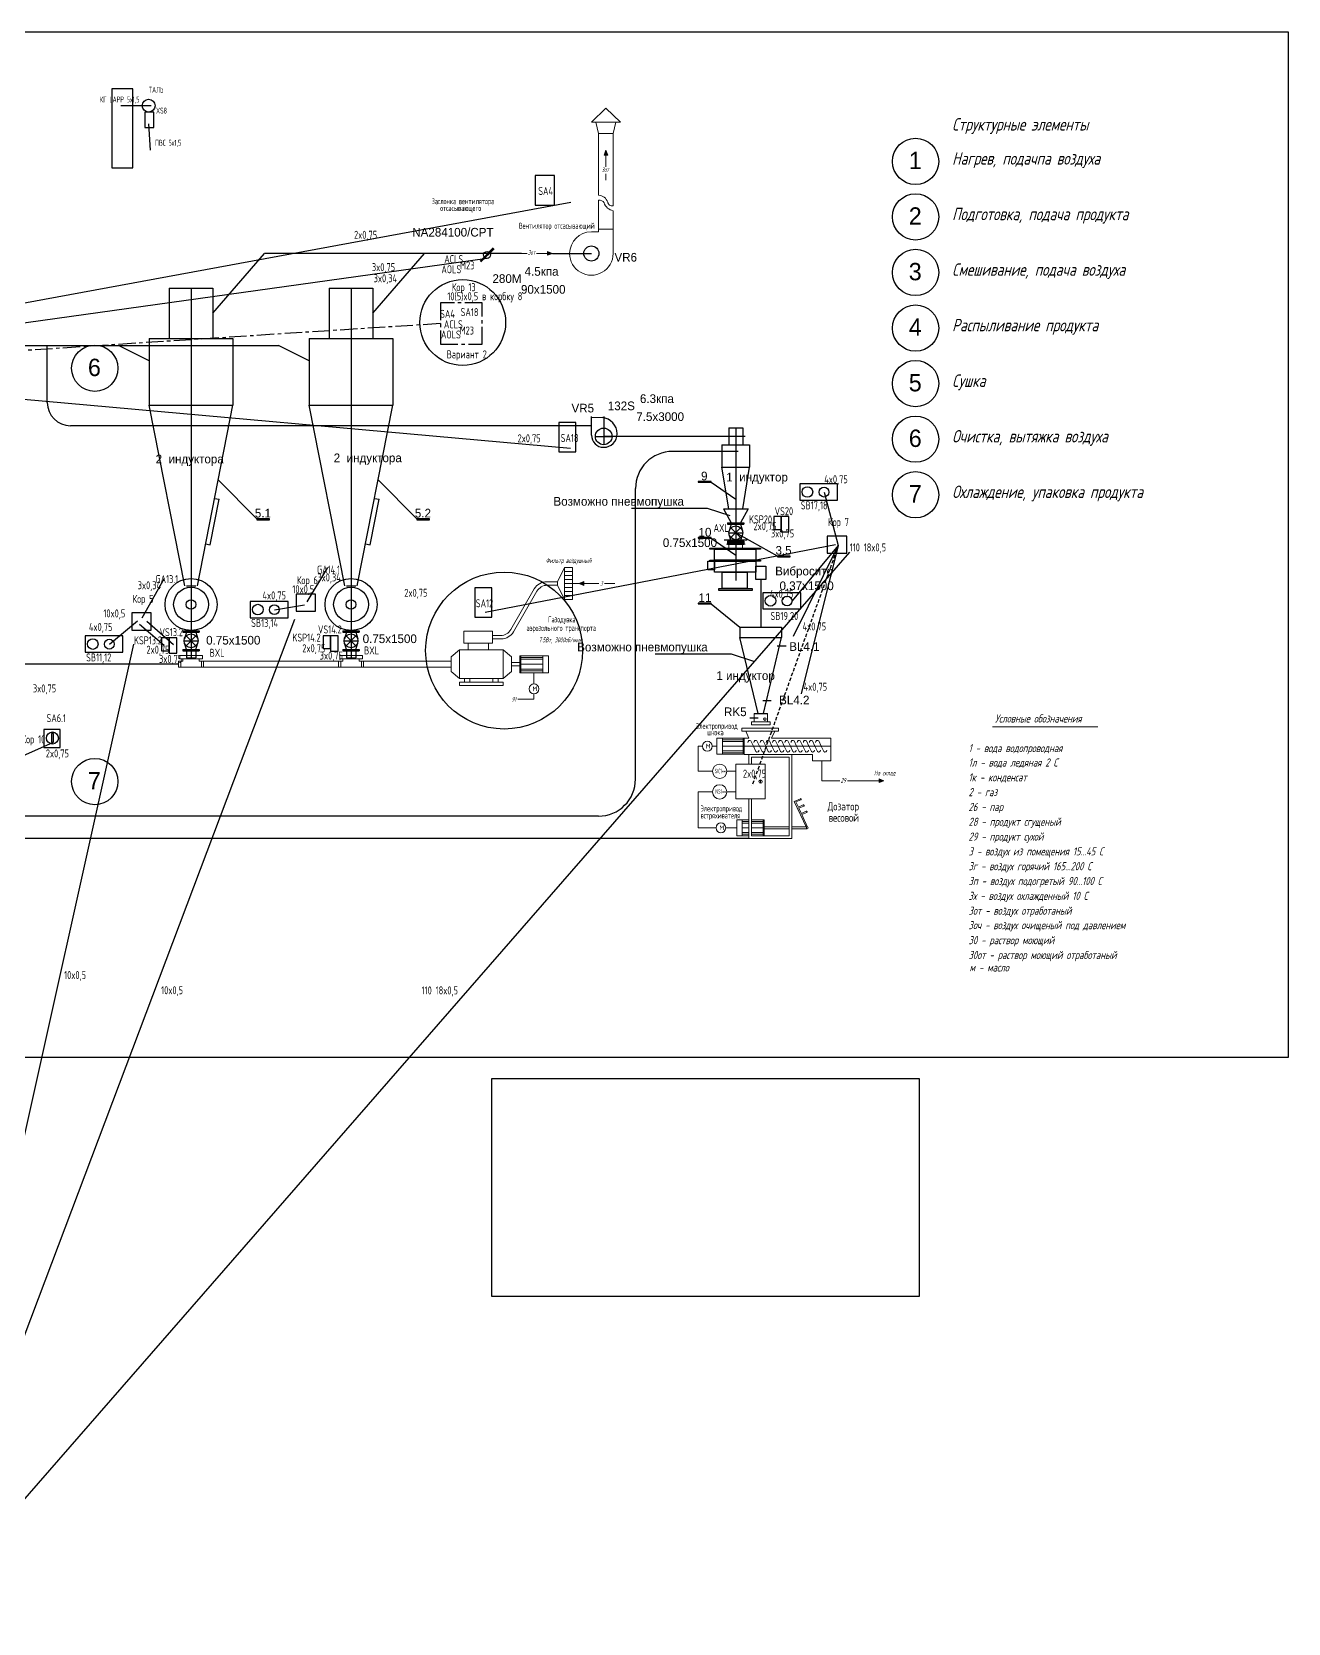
# Model space of a CAD drawing. Header units: millimetres. Extents: x 294 to 6216, y -3442 to 2720.
# Drawn here: x 3502 to 6216, y -3442 to -5 of the extents above; entities that cross this region are included whole.
import ezdxf

# ---------------------------------------------------------------- set-up
doc = ezdxf.new("R2010")
doc.units = ezdxf.units.MM
doc.header["$LTSCALE"] = 15
doc.linetypes.add('CENTERX2', pattern=[4, 2.5, -0.5, 0.5, -0.5])
doc.linetypes.add('HIDDENX2', pattern=[0.75, 0.5, -0.25])
doc.layers.add('ОСЕВАЯ Х2', color=7, linetype='CENTERX2')
doc.layers.add('ШТРИХОВАЯ Х2', color=7, linetype='HIDDENX2')
doc.styles.add('0', font='gost.shx', dxfattribs={"width": 0.75, "oblique": 15})
doc.styles.add('34', font='gost.shx', dxfattribs={"width": 0.75, "oblique": 15, "height": 3.5})

msp = doc.modelspace()

# ---------------------------------------------------------------- hatches: boundary and pattern name
at = {"lineweight": 13}
for points in [[(4746.519, -271.064), (4738.497, -271.064), (4742.509, -260.373)], [(4616.55, -479.622), (4616.55, -487.644), (4627.24, -483.632)], [(4694.563, -1192.456), (4694.563, -1200.478), (4683.873, -1196.467)], [(5332.551, -1618.489), (5332.551, -1626.511), (5343.241, -1622.5)]]:
    msp.add_hatch(color=256, dxfattribs=at).paths.add_polyline_path(points)

# ---------------------------------------------------------------- linework, layer by layer
at = {"color": 1}
for p, q in [((3760.047, -165.072), (3695.103, -165.072)), ((5213.714, -999.043), (5244.531, -1114.43)), ((5269.03, -1128.656), (3251.961, -3441.927)), ((4481.84, -1258.499), (5238.573, -1112.53)), ((5244.531, -1114.43), (5144.569, -1234.131)), ((5244.531, -1114.43), (5147.327, -1310.836)), ((5244.531, -1114.43), (5164.325, -1434.658)), ((4141.143, -1162.18), (4096.341, -1235.904)), ((5112.208, -1330.928), (5132.047, -1330.928)), ((5081.541, -1448.918), (5099.814, -1448.918)), ((5053.358, -1486.427), (5071.631, -1486.427))]:
    msp.add_line(p, q, dxfattribs=at)
at = {"lineweight": 13}
for p, q in [((4742.51, -170.087), (4711.193, -200.297)), ((4773.827, -200.297), (4742.51, -170.087)), ((4711.193, -200.297), (4720.743, -200.297)), ((4764.277, -200.297), (4773.827, -200.297)), ((4726.851, -224.27), (4726.851, -357.743)), ((4758.168, -224.27), (4758.168, -380.68)), ((4742.509, -260.373), (4738.497, -271.064)), ((4738.497, -271.064), (4742.507, -260.376)), ((4738.497, -271.064), (4746.519, -271.064)), ((4742.508, -271.064), (4742.509, -296.312)), ((4746.519, -271.064), (4742.509, -260.373)), ((4746.519, -271.064), (4742.51, -260.376)), ((4742.509, -311.361), (4742.509, -325.398)), ((4726.851, -431.302), (4726.851, -368.268)), ((4758.168, -431.302), (4758.168, -391.196)), ((4726.851, -436.659), (4726.851, -431.302)), ((4726.851, -431.302), (4758.168, -431.302)), ((4758.168, -437.821), (4758.168, -431.302)), ((4616.55, -479.622), (4627.238, -483.631)), ((4616.55, -479.622), (4627.24, -483.632)), ((4616.55, -487.644), (4616.55, -479.622)), ((4548.539, -483.632), (4572.358, -483.633)), ((4592.731, -483.632), (4616.55, -483.633)), ((4627.24, -483.632), (4616.55, -487.644)), ((4616.55, -487.644), (4627.238, -483.634)), ((5023.046, -1111.298), (5002.772, -1111.298)), ((5008.38, -1111.298), (5008.38, -1120.207)), ((5023.046, -1111.298), (5043.319, -1111.298)), ((5037.713, -1111.298), (5037.713, -1120.207)), ((4653.333, -1161.96), (4637.942, -1192.741)), ((4670.587, -1161.96), (4653.333, -1161.96)), ((4653.333, -1230.978), (4653.333, -1161.96)), ((4670.587, -1161.96), (4670.587, -1230.978)), ((4637.942, -1192.741), (4614.39, -1192.741)), ((4637.942, -1200.196), (4615.749, -1200.196)), ((4637.942, -1192.741), (4637.942, -1200.196)), ((4637.942, -1200.196), (4653.333, -1230.978)), ((4653.333, -1170.587), (4670.587, -1170.587)), ((4653.333, -1179.214), (4670.587, -1179.214)), ((4653.333, -1187.841), (4670.587, -1187.841)), ((4653.333, -1196.469), (4670.587, -1196.469)), ((4670.587, -1196.469), (4726.933, -1196.469)), ((4694.563, -1192.456), (4683.873, -1196.467)), ((4683.873, -1196.467), (4694.563, -1200.478)), ((4694.563, -1192.456), (4683.875, -1196.466)), ((4694.563, -1200.478), (4683.875, -1196.469)), ((4694.563, -1200.478), (4694.563, -1192.456)), ((4739.588, -1196.469), (4761.862, -1196.469)), ((4537.181, -1295.87), (4587.889, -1208.041)), ((4542.958, -1300.775), (4593.665, -1212.946)), ((4653.333, -1205.096), (4670.587, -1205.096)), ((4653.333, -1213.723), (4670.587, -1213.723)), ((4653.333, -1222.35), (4670.587, -1222.35)), ((4670.587, -1230.978), (4653.333, -1230.978)), ((4426.334, -1339.579), (4408.37, -1354.652)), ((4444.94, -1325.343), (4444.94, -1339.579)), ((4488.672, -1325.343), (4488.672, -1339.579)), ((4515.098, -1308.62), (4497.85, -1308.62)), ((4516.457, -1316.075), (4497.85, -1316.075)), ((4520.676, -1339.579), (4538.64, -1354.652)), ((3828.724, -1363.994), (3819.293, -1363.994)), ((3819.293, -1363.994), (3819.293, -1377.463)), ((3846.47, -1351.609), (3821.939, -1351.609)), ((3821.939, -1351.609), (3821.939, -1359.005)), ((3821.939, -1359.005), (3871.001, -1359.005)), ((3824.068, -1363.994), (3824.068, -1377.463)), ((3828.724, -1359.005), (3828.724, -1363.994)), ((3846.47, -1351.609), (3871.001, -1351.609)), ((3864.215, -1359.005), (3864.215, -1363.994)), ((3864.215, -1363.994), (3873.647, -1363.994)), ((3868.872, -1363.994), (3868.872, -1377.463)), ((3871.001, -1359.005), (3871.001, -1351.609)), ((3873.647, -1363.994), (3873.647, -1377.463)), ((4164.883, -1363.994), (3873.647, -1363.994)), ((4174.314, -1363.994), (4164.883, -1363.994)), ((4164.883, -1363.994), (4164.883, -1377.463)), ((4192.06, -1351.609), (4167.529, -1351.609)), ((4167.529, -1351.609), (4167.529, -1359.005)), ((4167.529, -1359.005), (4216.59, -1359.005)), ((4169.658, -1363.994), (4169.658, -1377.463)), ((4174.314, -1359.005), (4174.314, -1363.994)), ((4192.06, -1351.609), (4216.59, -1351.609)), ((4209.805, -1359.005), (4209.805, -1363.994)), ((4209.805, -1363.994), (4219.237, -1363.994)), ((4214.461, -1363.994), (4214.461, -1377.463)), ((4216.59, -1359.005), (4216.59, -1351.609)), ((4219.237, -1363.994), (4219.237, -1377.463)), ((4308.332, -1363.994), (4219.237, -1363.994)), ((4408.37, -1363.994), (4308.332, -1363.994)), ((4408.37, -1354.652), (4408.37, -1386.805)), ((4538.64, -1354.652), (4538.64, -1386.805)), ((4556.636, -1367.001), (4538.64, -1367.001)), ((4556.636, -1374.456), (4538.64, -1374.456)), ((4617.628, -1352.369), (4556.636, -1352.369)), ((4556.636, -1352.369), (4556.636, -1389.089)), ((4559.084, -1352.369), (4559.084, -1389.089)), ((4559.084, -1356.041), (4606.412, -1356.041)), ((4559.084, -1360.121), (4606.412, -1360.121)), ((4606.412, -1370.729), (4559.084, -1370.729)), ((4606.412, -1352.369), (4606.412, -1389.089)), ((4618.652, -1353.392), (4618.652, -1388.065)), ((3819.293, -1377.463), (3846.47, -1377.463)), ((3873.647, -1377.463), (3846.47, -1377.463)), ((3873.647, -1377.463), (4164.883, -1377.463)), ((4164.883, -1377.463), (4192.06, -1377.463)), ((4219.237, -1377.463), (4192.06, -1377.463)), ((4219.237, -1377.463), (4306.978, -1377.463)), ((4306.978, -1377.463), (4408.37, -1377.463)), ((4426.334, -1401.878), (4408.37, -1386.805)), ((4436.958, -1401.878), (4436.958, -1409.533)), ((4448.676, -1409.533), (4448.676, -1401.878)), ((4498.334, -1409.533), (4498.334, -1401.878)), ((4510.051, -1401.878), (4510.051, -1409.533)), ((4520.676, -1401.878), (4538.64, -1386.805)), ((4617.628, -1389.089), (4556.636, -1389.089)), ((4559.084, -1381.337), (4606.412, -1381.337)), ((4559.084, -1385.417), (4606.412, -1385.417)), ((4587.132, -1389.089), (4587.132, -1413.277)), ((4426.334, -1409.533), (4520.676, -1409.533)), ((4426.334, -1416.496), (4426.334, -1409.533)), ((4520.676, -1416.496), (4426.334, -1416.496)), ((4520.676, -1416.496), (4520.676, -1409.533)), ((4587.132, -1434.845), (4587.132, -1446.226)), ((4587.132, -1446.226), (4552.075, -1446.226)), ((5062.494, -1495.496), (5062.494, -1477.357)), ((5091.827, -1495.496), (5091.827, -1477.357)), ((5036.414, -1509.035), (5115.459, -1509.035)), ((5036.414, -1509.035), (5036.414, -1515.092)), ((5077.16, -1495.496), (5056.887, -1495.496)), ((5056.887, -1495.496), (5056.887, -1501.609)), ((5056.887, -1501.609), (5097.433, -1501.609)), ((5077.16, -1495.496), (5097.433, -1495.496)), ((5097.433, -1501.609), (5097.433, -1495.496)), ((5115.459, -1515.092), (5115.459, -1509.035)), ((5577.592, -1505.835), (5804.918, -1505.835)), ((4982.538, -1564.374), (4982.538, -1531.493)), ((4983.509, -1530.522), (5041.351, -1530.522)), ((4994.146, -1565.345), (4994.146, -1530.522)), ((5039.029, -1534.004), (4994.146, -1534.004)), ((5039.029, -1537.873), (4994.146, -1537.873)), ((5036.414, -1515.092), (5115.459, -1515.092)), ((5039.029, -1565.345), (5039.029, -1530.522)), ((5041.305, -1530.397), (5051.622, -1530.397)), ((5041.305, -1565.47), (5041.305, -1530.397)), ((5044.485, -1515.092), (5051.622, -1530.397)), ((5055.792, -1536.226), (5061.251, -1547.933)), ((5068.927, -1536.226), (5074.386, -1547.933)), ((5082.457, -1536.226), (5087.916, -1547.933)), ((5095.592, -1536.226), (5101.051, -1547.933)), ((5107.388, -1515.092), (5100.251, -1530.397)), ((5100.251, -1530.397), (5228.63, -1530.397)), ((5109.122, -1536.226), (5114.581, -1547.933)), ((5122.257, -1536.226), (5127.716, -1547.933)), ((5135.787, -1536.226), (5141.246, -1547.933)), ((5148.922, -1536.226), (5154.381, -1547.933)), ((5162.451, -1536.226), (5167.91, -1547.933)), ((5175.586, -1536.226), (5181.045, -1547.933)), ((5188.644, -1536.226), (5194.103, -1547.933)), ((5202.174, -1536.226), (5207.633, -1547.933)), ((5228.63, -1530.397), (5228.63, -1579.387)), ((4941.644, -1547.933), (4941.644, -1602.078)), ((4982.538, -1547.933), (4971.951, -1547.933)), ((4983.509, -1565.345), (5041.351, -1565.345)), ((4994.146, -1547.933), (5039.029, -1547.933)), ((5039.029, -1557.993), (4994.146, -1557.993)), ((5039.029, -1561.863), (4994.146, -1561.863)), ((5041.305, -1547.933), (5228.63, -1547.933)), ((5188.804, -1565.47), (5041.305, -1565.47)), ((5051.622, -1565.47), (5144.253, -1565.47)), ((5051.622, -1586.666), (5051.622, -1565.47)), ((5057.374, -1571.221), (5138.502, -1571.221)), ((5057.374, -1571.221), (5057.374, -1586.666)), ((5066.71, -1559.64), (5061.251, -1547.933)), ((5079.845, -1559.64), (5074.386, -1547.933)), ((5093.375, -1559.64), (5087.916, -1547.933)), ((5106.51, -1559.64), (5101.051, -1547.933)), ((5120.04, -1559.64), (5114.581, -1547.933)), ((5133.175, -1559.64), (5127.716, -1547.933)), ((5138.502, -1571.221), (5138.502, -1690.221)), ((5146.705, -1559.64), (5141.246, -1547.933)), ((5144.253, -1565.47), (5144.253, -1690.221)), ((5159.84, -1559.64), (5154.381, -1547.933)), ((5173.369, -1559.64), (5167.91, -1547.933)), ((5186.504, -1559.64), (5181.045, -1547.933)), ((5188.804, -1565.47), (5188.804, -1579.387)), ((5228.63, -1579.387), (5188.804, -1579.387)), ((5199.562, -1559.64), (5194.103, -1547.933)), ((5213.092, -1559.64), (5207.633, -1547.933)), ((5208.717, -1579.387), (5208.717, -1622.5)), ((5228.63, -1565.47), (5228.63, -1579.387)), ((4972.78, -1602.078), (4941.644, -1602.078)), ((5023.454, -1602.078), (5003.838, -1602.078)), ((4972.78, -1646.504), (4941.644, -1646.504)), ((4941.644, -1646.504), (4941.644, -1724.19)), ((5023.454, -1646.504), (5003.838, -1646.504)), ((5076.561, -1620.599), (5076.561, -1627.653)), ((5208.717, -1622.5), (5247.905, -1622.5)), ((5264.131, -1622.5), (5339.8, -1622.5)), ((5332.551, -1618.489), (5343.239, -1622.499)), ((5332.551, -1618.489), (5343.241, -1622.5)), ((5332.551, -1626.511), (5332.551, -1618.489)), ((5343.241, -1622.5), (5332.551, -1626.511)), ((5332.551, -1626.511), (5343.239, -1622.501)), ((5051.622, -1690.221), (5051.622, -1661.586)), ((5057.374, -1661.586), (5057.374, -1690.221)), ((5162.568, -1661.194), (5149.389, -1667.164)), ((5149.389, -1667.164), (5175.704, -1723.597)), ((5163.667, -1663.646), (5153.122, -1668.32)), ((5153.122, -1668.32), (5158.432, -1679.718)), ((5168.917, -1674.828), (5158.43, -1679.719)), ((5170.024, -1677.261), (5159.465, -1681.94)), ((5159.467, -1681.939), (5161.76, -1686.862)), ((5025.457, -1740.63), (5025.457, -1707.749)), ((5026.428, -1706.778), (5051.622, -1706.778)), ((5037.065, -1741.601), (5037.065, -1706.778)), ((5051.622, -1710.26), (5037.065, -1710.26)), ((5051.622, -1714.13), (5037.065, -1714.13)), ((5051.622, -1747.353), (5051.622, -1690.221)), ((5057.374, -1690.221), (5057.374, -1741.601)), ((5057.374, -1706.778), (5084.225, -1706.778)), ((5081.948, -1710.26), (5057.374, -1710.26)), ((5081.948, -1714.13), (5057.374, -1714.13)), ((5081.948, -1741.601), (5081.948, -1706.778)), ((5084.225, -1741.601), (5084.225, -1706.778)), ((5138.502, -1690.221), (5138.502, -1741.601)), ((5144.253, -1690.221), (5144.253, -1747.353)), ((5161.76, -1686.862), (5164.777, -1693.338)), ((5175.263, -1688.448), (5164.775, -1693.339)), ((5176.369, -1690.881), (5165.81, -1695.56)), ((5165.812, -1695.559), (5178.31, -1722.384)), ((4941.644, -1724.19), (4953.025, -1724.19)), ((5025.457, -1724.19), (5001.337, -1724.19)), ((5026.428, -1741.601), (5051.622, -1741.601)), ((5037.065, -1724.19), (5051.622, -1724.19)), ((5051.622, -1734.25), (5037.065, -1734.25)), ((5051.622, -1738.119), (5037.065, -1738.119)), ((5144.253, -1747.353), (5051.622, -1747.353)), ((5057.374, -1724.19), (5081.948, -1724.19)), ((5081.948, -1734.25), (5057.374, -1734.25)), ((5081.948, -1738.119), (5057.374, -1738.119)), ((5057.374, -1741.601), (5138.502, -1741.601)), ((5057.374, -1741.601), (5084.225, -1741.601)), ((5084.225, -1722.236), (5138.502, -1722.236)), ((5084.225, -1723.084), (5084.225, -1725.296)), ((5084.225, -1726.143), (5138.502, -1726.143)), ((5144.253, -1722.236), (5175.092, -1722.283)), ((5144.253, -1726.143), (5177.565, -1726.143))]:
    msp.add_line(p, q, dxfattribs=at)
for p, q in [((3754.35, -203.792), (3758.338, -260.732)), ((4499.146, -471.727), (4470.861, -500.011)), ((4500.029, -472.611), (4471.745, -500.895)), ((4500.913, -473.495), (4472.629, -501.779)), ((3799.469, -558.55), (3799.469, -667.014)), ((3799.469, -558.55), (3893.472, -558.55)), ((3846.471, -558.55), (3846.471, -1356.792)), ((3893.472, -558.55), (3893.472, -667.014)), ((4145.059, -558.55), (4145.059, -667.014)), ((4145.059, -558.55), (4239.062, -558.55)), ((4192.06, -558.55), (4192.06, -1356.792)), ((4239.062, -558.55), (4239.062, -667.014)), ((3756.084, -715.414), (3689.542, -682.682)), ((3756.084, -667.014), (3756.084, -811.633)), ((3756.084, -667.014), (3936.858, -667.014)), ((3936.858, -667.014), (3936.858, -811.633)), ((4101.673, -715.414), (4035.132, -682.682)), ((4101.673, -667.014), (4101.673, -811.633)), ((4101.673, -667.014), (4282.447, -667.014)), ((4282.447, -667.014), (4282.447, -811.633)), ((3832.913, -1201.292), (3756.084, -811.633)), ((3756.084, -811.633), (3936.858, -811.633)), ((3860.029, -1201.292), (3936.858, -811.633)), ((4178.502, -1201.292), (4101.673, -811.633)), ((4101.673, -811.633), (4282.447, -811.633)), ((4205.618, -1201.292), (4282.447, -811.633)), ((4711.297, -875.886), (4711.297, -835.442)), ((4711.297, -836.848), (4734.257, -838.264)), ((4737.735, -836.073), (4737.735, -873.073)), ((4721.654, -878.698), (4753.815, -878.698)), ((4737.735, -862.618), (4737.735, -894.778)), ((5043.079, -878.698), (4737.735, -878.698)), ((5008.046, -860.198), (5038.046, -860.198)), ((5008.046, -860.198), (5008.046, -897.198)), ((5023.046, -860.198), (5023.046, -1190.298)), ((5038.046, -860.198), (5038.046, -897.198)), ((5028.079, -911.198), (4886.493, -911.198)), ((4993.046, -897.198), (4993.046, -945.198)), ((4993.046, -897.198), (5053.046, -897.198)), ((5053.046, -897.198), (5053.046, -945.198)), ((4993.046, -945.198), (5053.046, -945.198)), ((5007.832, -1035.058), (4993.046, -945.198)), ((5038.259, -1035.058), (5053.046, -945.198)), ((4806.493, -1618.985), (4806.493, -991.198)), ((3887.679, -1112.973), (3907.107, -1014.44)), ((3897.253, -1012.498), (3907.107, -1014.44)), ((4233.268, -1112.973), (4252.696, -1014.44)), ((4242.843, -1012.498), (4252.696, -1014.44)), ((5005.546, -1065.298), (5040.546, -1065.298)), ((5005.546, -1065.298), (5040.546, -1065.298)), ((5005.546, -1065.298), (5005.546, -1068.298)), ((5040.546, -1065.298), (5040.546, -1068.298)), ((5005.546, -1066.798), (5040.546, -1066.798)), ((5005.546, -1068.298), (5040.546, -1068.298)), ((5008.046, -1086.798), (5038.046, -1086.798)), ((5013.046, -1068.298), (5008.71, -1082.385)), ((5013.046, -1105.298), (5008.71, -1091.211)), ((5012.439, -1097.405), (5033.652, -1076.192)), ((5033.652, -1097.405), (5012.439, -1076.192)), ((5016.346, -1086.798), (5029.746, -1086.798)), ((5033.046, -1068.298), (5037.382, -1082.385)), ((5033.046, -1105.298), (5037.382, -1091.211)), ((3877.825, -1111.031), (3887.679, -1112.973)), ((4223.415, -1111.031), (4233.268, -1112.973)), ((4998.046, -1101.798), (5048.046, -1101.798)), ((5005.546, -1105.298), (5040.546, -1105.298)), ((5005.546, -1105.298), (5005.546, -1108.298)), ((5005.546, -1106.798), (5040.546, -1106.798)), ((5005.546, -1108.298), (5040.546, -1108.298)), ((5005.546, -1108.298), (5040.546, -1108.298)), ((5005.546, -1108.298), (5005.546, -1111.298)), ((5005.546, -1109.798), (5040.546, -1109.798)), ((5005.546, -1111.298), (5040.546, -1111.298)), ((5040.546, -1105.298), (5040.546, -1108.298)), ((5040.546, -1108.298), (5040.546, -1111.298)), ((3836.421, -1201.292), (3856.521, -1201.292)), ((4182.01, -1201.292), (4202.11, -1201.292)), ((3828.971, -1298.792), (3863.971, -1298.792)), ((3828.971, -1298.792), (3828.971, -1301.792)), ((3828.971, -1300.292), (3863.971, -1300.292)), ((3828.971, -1301.792), (3863.971, -1301.792)), ((3836.471, -1301.792), (3832.134, -1315.879)), ((3856.471, -1301.792), (3860.807, -1315.879)), ((3863.971, -1298.792), (3863.971, -1301.792)), ((4174.56, -1298.792), (4209.56, -1298.792)), ((4174.56, -1298.792), (4174.56, -1301.792)), ((4174.56, -1300.292), (4209.56, -1300.292)), ((4174.56, -1301.792), (4209.56, -1301.792)), ((4182.06, -1301.792), (4177.724, -1315.879)), ((4202.06, -1301.792), (4206.397, -1315.879)), ((4209.56, -1298.792), (4209.56, -1301.792)), ((5032.161, -1290.622), (5032.161, -1313.122)), ((5122.161, -1290.622), (5122.161, -1313.122)), ((3828.971, -1338.792), (3828.971, -1341.792)), ((3828.971, -1338.792), (3863.971, -1338.792)), ((3828.971, -1340.292), (3863.971, -1340.292)), ((3831.471, -1320.292), (3861.471, -1320.292)), ((3836.471, -1338.792), (3832.134, -1324.705)), ((3857.077, -1330.898), (3835.864, -1309.685)), ((3835.864, -1330.898), (3857.077, -1309.685)), ((3856.471, -1338.792), (3860.807, -1324.705)), ((3863.971, -1338.792), (3863.971, -1341.792)), ((4174.56, -1338.792), (4174.56, -1341.792)), ((4174.56, -1338.792), (4209.56, -1338.792)), ((4174.56, -1340.292), (4209.56, -1340.292)), ((4177.06, -1320.292), (4207.06, -1320.292)), ((4182.06, -1338.792), (4177.724, -1324.705)), ((4202.667, -1330.898), (4181.454, -1309.685)), ((4181.454, -1330.898), (4202.667, -1309.685)), ((4202.06, -1338.792), (4206.397, -1324.705)), ((4209.56, -1338.792), (4209.56, -1341.792)), ((5032.161, -1313.122), (5122.161, -1313.122)), ((5071.264, -1477.357), (5032.161, -1313.122)), ((5083.057, -1477.357), (5122.161, -1313.122)), ((3828.971, -1341.792), (3863.971, -1341.792)), ((3836.471, -1341.792), (3836.471, -1356.792)), ((3836.471, -1341.792), (3836.471, -1356.792)), ((3836.471, -1356.792), (3856.471, -1356.792)), ((3836.471, -1356.792), (3856.471, -1356.792)), ((3836.471, -1356.792), (3856.471, -1356.792)), ((3836.471, -1356.792), (3856.471, -1356.792)), ((3856.471, -1341.792), (3856.471, -1356.792)), ((3856.471, -1341.792), (3856.471, -1356.792)), ((4174.56, -1341.792), (4209.56, -1341.792)), ((4182.06, -1341.792), (4182.06, -1356.792)), ((4182.06, -1341.792), (4182.06, -1356.792)), ((4182.06, -1356.792), (4202.06, -1356.792)), ((4182.06, -1356.792), (4202.06, -1356.792)), ((4202.06, -1341.792), (4202.06, -1356.792)), ((4202.06, -1341.792), (4202.06, -1356.792))]:
    msp.add_line(p, q)
at = {"color": 60}
for p, q in [((4666.496, -373.529), (2763.406, -724.072)), ((4485.887, -494.253), (2763.696, -734.975)), ((4665.977, -904.674), (2763.696, -734.975))]:
    msp.add_line(p, q, dxfattribs=at)
at = {"linetype": 'Continuous'}
for p, q in [((3893.472, -612.782), (4005.4, -483.634)), ((4560.449, -483.632), (4005.4, -483.634)), ((4239.062, -612.782), (4350.99, -483.634)), ((4627.24, -483.632), (4711.193, -483.634)), ((3080.457, -682.682), (4035.132, -682.682)), ((3535.951, -805.664), (3535.951, -682.682)), ((4711.297, -855.664), (3585.951, -855.664)), ((3988.31, -1057.062), (3905.069, -972.857)), ((4333.9, -1057.062), (4250.659, -972.857)), ((4969.734, -977.371), (5023.046, -1014.12)), ((4969.734, -1098.73), (5023.046, -1135.479)), ((5112.913, -1137.398), (5023.046, -1086.798)), ((5077.161, -1187.564), (5077.161, -1290.622)), ((4969.734, -1240.197), (5032.161, -1290.622)), ((5032.161, -1290.622), (5122.161, -1290.622)), ((3819.293, -1370.729), (2986.905, -1370.729)), ((5062.494, -1477.357), (5091.827, -1477.357)), ((4726.493, -1698.985), (2020.102, -1698.985)), ((5051.622, -1747.353), (2327.023, -1747.353))]:
    msp.add_line(p, q, dxfattribs=at)
at = {"color": 3}
for p, q in [((4962.218, -1034.44), (4797.861, -1034.44)), ((5011.027, -1050.366), (4962.218, -1034.44)), ((4996.478, -1035.058), (5050.082, -1035.058)), ((4996.478, -1035.058), (5012.808, -1065.298)), ((5050.082, -1035.058), (5033.284, -1065.298)), ((3251.961, -3441.927), (4070.467, -1273.464)), ((3251.961, -3441.927), (3723.173, -1327.811)), ((5013.507, -1349.13), (4849.151, -1349.13)), ((5062.316, -1365.057), (5013.507, -1349.13))]:
    msp.add_line(p, q, dxfattribs=at)
at = {"color": 131, "true_color": 0x7affff}
for p, q in [((3788.342, -1185.778), (3739.931, -1271.29)), ((3670.039, -1327.508), (3730.978, -1276.981)), ((3788.676, -1330.435), (3734.874, -1285.269)), ((3808.472, -1328.912), (3751.116, -1278.672))]:
    msp.add_line(p, q, dxfattribs=at)
at = {"color": 94}
msp.add_line((4026.521, -1253.108), (4091.638, -1242.266), dxfattribs=at)
at = {"color": 190}
msp.add_line((3483.086, -1568.774), (3549.517, -1538.905), dxfattribs=at)
at = {"linetype": 'Continuous'}
msp.add_lwpolyline([(6216.337, -2220.18), (294.222, -2220.18), (294.222, -4.935), (6216.337, -4.935)], close=True, dxfattribs=at)
for points in [[(3675.274, -298.389), (3720.884, -298.389), (3720.884, -128.171), (3675.274, -128.171)], [(3766.312, -178.204), (3746.925, -178.204), (3746.925, -211.785), (3766.312, -211.785)], [(4496.181, -2265.349), (5419.551, -2265.349), (5419.551, -2736.36), (4496.181, -2736.36)]]:
    msp.add_lwpolyline(points, close=True)
at = {"lineweight": 13}
msp.add_lwpolyline([(4720.743, -200.297), (4726.851, -224.27), (4758.168, -224.27), (4764.277, -200.297), (4720.743, -200.297)], dxfattribs=at)
at = {"color": 60}
for points in [[(4589.521, -379.031), (4631.248, -379.031), (4631.248, -315.353), (4589.521, -315.353)], [(4640.936, -912.389), (4677.657, -912.389), (4677.657, -848.667), (4640.936, -848.667)]]:
    msp.add_lwpolyline(points, close=True, dxfattribs=at)
at = {"linetype": 'Continuous', "lineweight": 30}
for points in [[(4942.189, -977.371), (4969.734, -977.371), (4969.734, -975.841), (4942.189, -975.841)], [(3988.31, -1058.591), (4015.856, -1058.591), (4015.856, -1057.062), (3988.31, -1057.062)], [(4333.9, -1058.591), (4361.446, -1058.591), (4361.446, -1057.062), (4333.9, -1057.062)], [(4942.189, -1098.73), (4969.734, -1098.73), (4969.734, -1097.201), (4942.189, -1097.201)], [(5112.913, -1138.927), (5140.459, -1138.927), (5140.459, -1137.398), (5112.913, -1137.398)], [(4942.189, -1240.197), (4969.734, -1240.197), (4969.734, -1238.668), (4942.189, -1238.668)]]:
    msp.add_lwpolyline(points, close=True, dxfattribs=at)
at = {"color": 1}
for points in [[(5161.395, -1016.247), (5243.096, -1016.247), (5243.096, -981.238), (5161.395, -981.238)], [(5121.259, -1051.62), (5105.03, -1051.62), (5105.03, -1079.474), (5121.259, -1079.474)], [(5121.259, -1084.614), (5138.048, -1084.614), (5138.048, -1051.62), (5121.259, -1051.62)], [(5220.786, -1130.902), (5262.896, -1130.902), (5262.896, -1094.158), (5220.786, -1094.158)], [(4459.131, -1269.358), (4495.852, -1269.358), (4495.852, -1205.636), (4459.131, -1205.636)], [(5081.645, -1251.335), (5163.346, -1251.335), (5163.346, -1216.326), (5081.645, -1216.326)], [(3799.116, -1313.824), (3782.887, -1313.824), (3782.887, -1341.678), (3799.116, -1341.678)], [(3799.116, -1346.819), (3815.905, -1346.819), (3815.905, -1313.824), (3799.116, -1313.824)], [(4147.733, -1309.256), (4131.504, -1309.256), (4131.504, -1337.11), (4147.733, -1337.11)], [(4147.733, -1342.251), (4164.522, -1342.251), (4164.522, -1309.256), (4147.733, -1309.256)]]:
    msp.add_lwpolyline(points, close=True, dxfattribs=at)
at = {"color": 7}
for points in [[(4966.72, -1120.447), (5076.864, -1120.447), (5076.864, -1122.403), (4966.72, -1122.403)], [(4976.913, -1122.388), (5066.508, -1122.388), (5066.508, -1146.136), (4976.913, -1146.136)], [(4962.504, -1148.32), (4977.047, -1148.32), (4977.047, -1166.703), (4962.504, -1166.703)], [(4966.72, -1146.18), (5076.864, -1146.18), (5076.864, -1148.136), (4966.72, -1148.136)], [(4976.913, -1147.873), (5066.508, -1147.873), (5066.508, -1171.621), (4976.913, -1171.621)], [(5066.485, -1159.122), (5087.836, -1159.122), (5087.836, -1187.564), (5066.485, -1187.564)], [(4994.044, -1171.693), (5047.826, -1171.693), (5047.826, -1207.514), (4994.044, -1207.514)], [(4986.757, -1207.305), (5058.558, -1207.305), (5058.558, -1211.525), (4986.757, -1211.525)]]:
    msp.add_lwpolyline(points, close=True, dxfattribs=at)
at = {"color": 94}
for points in [[(3974.202, -1270.312), (4055.903, -1270.312), (4055.903, -1235.303), (3974.202, -1235.303)], [(4073.327, -1256.491), (4115.437, -1256.491), (4115.437, -1219.747), (4073.327, -1219.747)]]:
    msp.add_lwpolyline(points, close=True, dxfattribs=at)
at = {"color": 131, "true_color": 0x7affff}
for points in [[(3718.49, -1296.888), (3760.6, -1296.888), (3760.6, -1260.143), (3718.49, -1260.143)], [(3617.72, -1344.711), (3699.422, -1344.711), (3699.422, -1309.703), (3617.72, -1309.703)]]:
    msp.add_lwpolyline(points, close=True, dxfattribs=at)
at = {"lineweight": 13}
for points in [[(4435.762, -1299.352), (4497.85, -1299.352), (4497.85, -1325.343), (4435.762, -1325.343)], [(4426.334, -1339.579), (4520.676, -1339.579), (4520.676, -1401.878), (4426.334, -1401.878)], [(5023.454, -1586.666), (5086.318, -1586.666), (5086.318, -1661.586), (5023.454, -1661.586)]]:
    msp.add_lwpolyline(points, close=True, dxfattribs=at)
at = {"color": 190}
for points in [[(3528.681, -1550.412), (3563.791, -1550.412), (3563.791, -1511.494), (3528.681, -1511.494)], [(3544.75, -1538.905), (3549.517, -1538.905), (3549.517, -1520.434), (3544.75, -1520.434)]]:
    msp.add_lwpolyline(points, close=True, dxfattribs=at)
for centre, radius in [((3754.876, -164.459), 13.745), ((4485.887, -486.753), 7.5), ((4737.735, -878.698), 18), ((5023.046, -1086.798), 15), ((3846.471, -1320.292), 15), ((4192.06, -1320.292), 15)]:
    msp.add_circle(centre, radius)
at = {"linetype": 'Continuous'}
for centre, radius in [((5411.58, -284.695), 50), ((5411.58, -404.695), 50), ((4711.193, -483.634), 16.294), ((5411.58, -524.695), 50), ((5411.58, -644.695), 50), ((3638.428, -731.622), 50), ((5411.58, -764.695), 50), ((5411.58, -884.695), 50), ((5411.58, -1004.695), 50), ((3638.428, -1624.209), 50)]:
    msp.add_circle(centre, radius, dxfattribs=at)
at = {"color": 1}
for centre, radius in [((4433.22, -632.797), 92.655), ((5177.818, -998.743), 11.421), ((5213.714, -999.043), 10.606), ((3846.471, -1241.77), 56.097), ((4192.06, -1241.77), 56.097), ((4522.696, -1341.275), 169.462), ((3846.471, -1241.77), 37.581), ((3846.471, -1241.77), 10.394), ((4192.06, -1241.77), 37.581), ((4192.06, -1241.77), 10.394), ((5098.067, -1233.83), 11.421), ((5133.963, -1234.131), 10.606)]:
    msp.add_circle(centre, radius, dxfattribs=at)
at = {"color": 94}
for centre, radius in [((3990.625, -1252.808), 11.421), ((4026.521, -1253.108), 10.606)]:
    msp.add_circle(centre, radius, dxfattribs=at)
at = {"color": 131, "true_color": 0x7affff}
for centre, radius in [((3634.143, -1327.207), 11.421), ((3670.039, -1327.508), 10.606)]:
    msp.add_circle(centre, radius, dxfattribs=at)
at = {"lineweight": 13}
for centre, radius in [((5086.052, -1489.274), 2.795), ((4988.309, -1602.078), 15.529), ((4988.309, -1646.504), 15.529), ((5076.561, -1624.126), 3.527), ((5177.565, -1724.19), 1.953)]:
    msp.add_circle(centre, radius, dxfattribs=at)
at = {"color": 190}
msp.add_circle((3546.909, -1530.164), 13.006, dxfattribs=at)
at = {"lineweight": 13}
for centre, radius, start, end in [((4725.164, -380.422), 22.741, 19.897111, 85.745742), ((4727.407, -381.693), 13.436, 33.629721, 92.370427), ((4761.998, -367.008), 24.499, 197.197333, 261.007154), ((4756.225, -371.064), 9.811, 189.494124, 281.424772), ((4711.193, -483.634), 46.975, 89.999912, 179.998696), ((4711.193, -483.634), 46.975, 179.998696, 0.000085), ((4614.39, -1223.341), 30.6, 90, 150), ((4615.749, -1225.696), 25.5, 90, 150), ((4515.098, -1283.12), 25.5, 270, 330), ((4516.457, -1285.475), 30.6, 270, 330), ((4617.628, -1353.392), 1.024, 0, 90), ((4617.628, -1388.065), 1.024, 270, 0), ((4983.509, -1531.493), 0.971, 90, 180), ((5053.277, -1539.363), 4.021, 51.278522, 184.663465), ((5066.412, -1539.363), 4.021, 51.278522, 184.663465), ((5079.942, -1539.363), 4.021, 51.278522, 184.663465), ((5093.077, -1539.363), 4.021, 51.278522, 184.663465), ((5106.607, -1539.363), 4.021, 51.278522, 184.663465), ((5119.742, -1539.363), 4.021, 51.278522, 184.663465), ((5133.272, -1539.363), 4.021, 51.278522, 184.663465), ((5146.407, -1539.363), 4.021, 51.278522, 184.663465), ((5159.936, -1539.363), 4.021, 51.278522, 184.663465), ((5173.071, -1539.363), 4.021, 51.278522, 184.663465), ((5186.129, -1539.363), 4.021, 51.278522, 184.663465), ((5199.658, -1539.363), 4.021, 51.278522, 184.663465), ((4983.509, -1564.374), 0.971, 180, 270), ((5069.225, -1556.504), 4.021, 231.278522, 4.663465), ((5082.36, -1556.504), 4.021, 231.278522, 4.663465), ((5095.89, -1556.504), 4.021, 231.278522, 4.663465), ((5109.025, -1556.504), 4.021, 231.278522, 4.663465), ((5122.555, -1556.504), 4.021, 231.278522, 4.663465), ((5135.69, -1556.504), 4.021, 231.278522, 4.663465), ((5149.22, -1556.504), 4.021, 231.278522, 4.663465), ((5162.355, -1556.504), 4.021, 231.278522, 4.663465), ((5175.885, -1556.504), 4.021, 231.278522, 4.663465), ((5189.019, -1556.504), 4.021, 231.278522, 4.663465), ((5202.077, -1556.504), 4.021, 231.278522, 4.663465), ((5215.607, -1556.504), 4.021, 231.278522, 4.663465), ((5163.122, -1662.418), 1.343, 293.901339, 114.367511), ((5169.482, -1676.039), 1.336, 293.90194, 115), ((5026.428, -1707.749), 0.971, 90, 180), ((5175.827, -1689.659), 1.336, 293.90194, 115), ((5026.428, -1740.63), 0.971, 180, 270)]:
    msp.add_arc(centre, radius, start, end, dxfattribs=at)
at = {"linetype": 'Continuous'}
msp.add_arc((3585.951, -805.664), 50, 180, 270, dxfattribs=at)
for centre, radius, start, end in [((4732.11, -873.073), 34.875, 0, 86.470447), ((4737.735, -875.886), 26.438, 180, 270), ((4737.735, -873.073), 29.25, 270, 0), ((4886.493, -991.198), 80, 90, 180), ((4726.493, -1618.985), 80, 270, 0)]:
    msp.add_arc(centre, radius, start, end)
at = {"lineweight": 13, "extrusion": (0, 0, -1)}
for centre in [(4587.132, -1424.061), (4961.598, -1547.933), (4990.985, -1724.19)]:
    msp.add_ellipse(centre, major_axis=(0, 10.784), ratio=0.96, dxfattribs=at)
at = {"lineweight": 13}
for points in [[(4726.851, -436.659), (4720.774, -436.659), (4715.091, -436.659), (4711.193, -436.659)], [(4758.168, -483.634), (4758.168, -469.707), (4758.168, -437.821), (4758.168, -437.821)], [(4670.587, -1170.587), (4670.587, -1170.587), (4653.333, -1170.587), (4653.333, -1170.587)], [(4670.587, -1179.214), (4670.587, -1179.214), (4653.333, -1179.214), (4653.333, -1179.214)], [(4670.587, -1187.841), (4670.587, -1187.841), (4653.333, -1187.841), (4653.333, -1187.841)], [(4670.587, -1196.469), (4670.587, -1196.469), (4653.333, -1196.469), (4653.333, -1196.469)], [(4670.587, -1205.096), (4670.587, -1205.096), (4653.333, -1205.096), (4653.333, -1205.096)], [(4670.587, -1213.723), (4670.587, -1213.723), (4653.333, -1213.723), (4653.333, -1213.723)], [(4670.587, -1222.35), (4670.587, -1222.35), (4653.333, -1222.35), (4653.333, -1222.35)], [(4941.644, -1547.933), (4941.644, -1547.933), (4948.644, -1547.933), (4951.246, -1547.933)], [(4953.025, -1724.19), (4953.025, -1724.19), (4980.632, -1724.19), (4980.632, -1724.19)]]:
    msp.add_open_spline(points, degree=3, dxfattribs=at)
at = {"layer": 'ОСЕВАЯ Х2'}
msp.add_line((4385.556, -635.032), (2757.372, -740.399), dxfattribs=at)
at = {"layer": 'ОСЕВАЯ Х2', "color": 7}
msp.add_lwpolyline([(4385.556, -679.84), (4475.172, -679.84), (4475.172, -590.224), (4385.556, -590.224)], close=True, dxfattribs=at)
at = {"layer": 'ШТРИХОВАЯ Х2', "color": 1}
msp.add_line((5244.531, -1114.43), (5057.92, -1633.577), dxfattribs=at)

# ---------------------------------------------------------------- texts
at = {"lineweight": 13, "style": '34', "width": 0.7774}
for s, height, p in [('ТАЛЬ', 12.75, (3755.508, -136.489)), ('XS8', 12.75, (3770.889, -181.471)), ('ПВС 5х1,5', 12.75, (3768.611, -250.938)), (' Заслонка вентилятора', 12.75, (4360.165, -377.174)), ('    отсасывающего', 12.75, (4360.165, -392.045)), ('Вентилятор отсасывающий', 12.75, (4554.639, -430.153)), ('Кор 13', 17.28, (4409.758, -565.116)), ('10(5)x0,5 в корбку 8', 17.28, (4400.072, -584.729)), ('Вариант 2', 17.28, (4398.714, -710.181)), ('Газодувка', 12.75, (4617.814, -1280.461)), ('аэрозольного транспорта', 12.75, (4571.043, -1298.926)), (' Электропривод', 12.75, (4930.948, -1510.457)), ('     шнэка', 12.75, (4930.948, -1524.176)), (' Электропривод', 12.75, (4940.965, -1688.682)), (' встряхивателя', 12.75, (4940.965, -1703.871))]:
    msp.add_text(s, height=height, dxfattribs=at).set_placement(p)
at = {"color": 1, "lineweight": 13, "style": '34', "width": 0.7774}
for s, height, p in [('КГ LAPP 5х1,5', 12.75, (3649.398, -157.405)), ('SA12', 17.28, (4461.586, -1247.823)), ('10x0,5', 17.28, (3657.049, -1269.643)), ('10x0,5', 17.28, (3572.281, -2050.778)), ('10x0,5', 17.28, (3781.858, -2083.56))]:
    msp.add_text(s, height=height, dxfattribs=at).set_placement(p)
at = {"lineweight": 13, "style": '34'}
for s, height, oblique, width, p in [('Структурные элементы', 26.84577, 15, 0.95, (5490.5, -218.209)), ('Нагрев, подачпа воздуха', 26.84577, 15, 0.95, (5490.5, -291.81)), ('3от', 10.404, 15, 0.777416, (4733.146, -307.683)), ('Подготовка, подача продукта', 26.84577, 15, 0.95, (5490.5, -411.81)), ('3от', 10.404, 15, 0.777416, (4573.887, -486.753)), ('Смешивание, подача воздуха', 26.84577, 15, 0.95, (5490.5, -531.81)), ('Распыливание продукта', 26.84577, 15, 0.95, (5490.5, -651.81)), ('Сушка', 26.8458, 15, 0.95, (5490.5, -771.81)), ('Очистка, вытяжка воздуха', 26.84577, 15, 0.95, (5490.5, -891.81)), ('Охлаждение, упаковка продукта ', 26.84577, 15, 0.95, (5490.5, -1011.81)), ('Фильтр воздушный', 10.404, 15, 0.8, (4612.608, -1152.074)), ('3', 10.404, 15, 0.7774, (4730.054, -1201.362)), ('7.5Вт, 3000об/мин', 10.404, 15, 0.8, (4597.611, -1323.379)), ('91', 10.3527, 15, 0.777416, (4538.962, -1451.591)), ('Условные обозначения', 17.54626, 15, 0.95, (5583.285, -1496.78)), ('1 - вода водопроводная', 17.54626, 15, 0.95, (5525.925, -1560.714)), ('1л - вода ледяная 2 С', 17.54626, 15, 0.95, (5525.925, -1591.798)), ('SIC1**', 9.6625, 359.999998, 0.690269, (4977.862, -1606.304)), ('На склад', 10.404, 15, 0.8, (5321.758, -1610.998)), ('1к - конденсат', 17.54626, 15, 0.95, (5525.925, -1623.798)), ('NS1**', 9.6625, 359.999998, 0.716868, (4978.976, -1650.553)), ('29', 10.404, 15, 0.777416, (5249.631, -1627.013)), ('2 - газ', 17.5463, 15, 0.95, (5525.925, -1655.798)), ('26 - пар', 17.5463, 15, 0.95, (5525.925, -1687.798)), ('28 - продукт сгущеный', 17.54626, 15, 0.95, (5525.925, -1719.797)), ('29 - продукт сухой', 17.54626, 15, 0.95, (5525.925, -1751.797)), ('3 - воздух из помещения 15...45 С', 17.54626, 15, 0.95, (5525.925, -1783.797)), ('3г - воздух горячий 165...200 С', 17.54626, 15, 0.95, (5525.925, -1815.797)), ('3п - воздух подогретый 90...100 С', 17.54626, 15, 0.95, (5525.925, -1847.796)), ('3х - воздух охлажденный 10 С', 17.54626, 15, 0.95, (5525.925, -1879.796)), ('3от - воздух отработаный', 17.54626, 15, 0.95, (5525.925, -1911.796)), ('3оч - воздух очищеный под давлением', 17.54626, 15, 0.95, (5525.925, -1943.114)), ('30 - раствор моющий', 17.54626, 15, 0.95, (5525.925, -1975.549)), ('30от - раствор моющий отработаный', 17.54626, 15, 0.95, (5525.925, -2007.548)), ('м - масло', 17.5463, 15, 0.95, (5527.916, -2034.52))]:
    msp.add_text(s, height=height, dxfattribs=dict(at, oblique=oblique, width=width)).set_placement(p)
at = {"linetype": 'Continuous', "lineweight": 30}
for s, height, p in [('1', 37.5, (5396.832, -301.527)), ('2', 37.5, (5396.832, -421.527)), ('4.5кпа', 18.75, (4566.926, -531.737)), ('VR6', 18.75, (4761.04, -501.225)), ('3', 37.5, (5396.832, -541.527)), ('280M', 18.75, (4497.511, -547.269)), ('90x1500', 18.75, (4559.071, -570.549)), ('4', 37.5, (5396.832, -661.527)), ('6', 37.5, (3623.68, -748.454)), ('5', 37.5, (5396.832, -781.527)), ('6.3кпа', 18.75, (4816.06, -806.604)), ('VR5', 18.75, (4668.192, -826.998)), ('132S', 18.75, (4746.644, -822.136)), ('7.5x3000', 18.75, (4808.204, -845.417)), ('6', 37.5, (5396.832, -901.527)), ('9', 18.75, (4948.099, -973.622)), ('7', 37.5, (5396.832, -1021.527)), ('5.1', 18.75, (3984.326, -1053.878)), ('5.2', 18.75, (4329.916, -1053.878)), ('0.75x1500', 18.75, (4865.554, -1117.628)), ('10', 18.75, (4942.639, -1094.981)), ('3.5', 18.75, (5108.929, -1134.213)), ('Вибросито ', 18.75, (5108.187, -1178.969)), ('0.37x1500', 18.75, (5117.599, -1210.754)), ('11', 18.75, (4942.639, -1236.448)), ('0.75x1500', 18.75, (3879.111, -1328.328)), ('0.75x1500', 18.75, (4217.114, -1325.141)), ('7', 37.5, (3623.68, -1641.042))]:
    msp.add_text(s, height=height, dxfattribs=at).set_placement(p)
at = {"color": 60, "lineweight": 13, "style": '34', "width": 0.7774}
for s, p in [('SA4', (4596.426, -357.305)), ('AOLS', (4387.255, -526.461, -0.02)), ('ACLS', (4393.521, -504.433, -0.02)), ('M23', (4427.673, -517.924, -0.02)), ('SA18', (4644.939, -890.853))]:
    msp.add_text(s, height=17.28, dxfattribs=at).set_placement(p)
at = {"color": 5, "lineweight": 13, "style": '34', "width": 0.7774}
for s, p in [('2x0,75', (4198.501, -451.939)), ('3x0,75', (4237.024, -521.801)), ('3x0,34', (4240.94, -545.842)), ('2x0,75', (4551.796, -891.448)), ('4x0,75', (5214.235, -979.876)), ('2x0,75', (5061.394, -1081.297)), ('Кор 7', (5222.464, -1072.262)), ('3x0,75', (5098.965, -1097.011)), ('110 18x0,5', (5269.193, -1127.137)), ('3x0,34', (3731.222, -1208.872)), ('3x0,34', (4119.28, -1192.048)), ('2x0,75', (4307.101, -1225.2)), ('4x0,75', (5096.882, -1227.344)), ('4x0,75', (3625.855, -1298.872)), ('4x0,75', (5167.454, -1297.852)), ('2x0,75', (3750.133, -1348.002)), ('2x0,75', (4086.812, -1344.992)), ('3x0,75', (3777.298, -1367.978)), ('3x0,75', (4124.383, -1360.705)), ('3x0,75', (3504.84, -1431.66)), ('4x0,75', (5169.609, -1428.138)), ('2x0,75', (3532.75, -1572.064)), ('2x0,75', (5038.635, -1615.751)), ('110 18x0,5', (4344.457, -2083.899))]:
    msp.add_text(s, height=17.28, dxfattribs=at).set_placement(p)
at = {"color": 3, "linetype": 'Continuous', "lineweight": 30}
msp.add_text('NA284100/CPT', height=18.75, dxfattribs=at).set_placement((4324.285, -447.195))
at = {"color": 7, "lineweight": 13, "style": '34', "width": 0.7774}
for s, p in [('SA4', (4384.526, -622.631)), ('SA18', (4428.745, -618.963)), ('AOLS', (4386.338, -667.251, -0.02)), ('ACLS', (4392.603, -645.223, -0.02)), ('M23', (4426.755, -658.714, -0.02))]:
    msp.add_text(s, height=17.28, dxfattribs=at).set_placement(p)
at = {"color": 5, "linetype": 'Continuous', "lineweight": 30}
for s, p in [('2  индукторa', (3769.92, -936.878)), ('2  индукторa', (4154.579, -934.445)), ('1  индуктор', (5002.472, -976.109)), ('Возможно пневмопушка', (4629.272, -1028.387)), ('Возможно пневмопушка', (4680.561, -1343.077)), ('1 индуктор', (4981.162, -1404.824))]:
    msp.add_text(s, height=18.75, dxfattribs=at).set_placement(p)
at = {"color": 6, "lineweight": 13, "style": '34', "width": 0.7774}
for s, p in [('SB17,18', (5163.455, -1036.267)), ('KSP20', (5051.784, -1066.596)), ('VS20', (5107.053, -1048.982)), ('AXL', (4975.181, -1084.968)), ('SB19,20', (5098.115, -1275.23)), ('BXL', (3886.512, -1354.772)), ('BXL', (4220.22, -1349.631))]:
    msp.add_text(s, height=17.28, dxfattribs=at).set_placement(p)
at = {"color": 94, "lineweight": 13, "style": '34', "width": 0.7774}
for s, p in [('GA14.1', (4118.603, -1175.116)), ('10x0,5', (4065.319, -1217.464)), ('Кор 6', (4075.005, -1197.85)), ('4x0,75', (4000.729, -1230.774)), ('SB13,14', (3976.262, -1290.332)), ('KSP14.2', (4065.368, -1321.895)), ('VS14.2', (4120.638, -1304.282))]:
    msp.add_text(s, height=17.28, dxfattribs=at).set_placement(p)
at = {"color": 131, "lineweight": 13, "true_color": 0x7affff, "style": '34', "width": 0.7774}
for s, p in [('GA13.1', (3769.567, -1195.644)), ('Кор 5', (3720.168, -1238.247)), ('VS13.2', (3778.442, -1310.198)), ('KSP13.2', (3723.173, -1327.811)), ('SB11,12', (3619.78, -1364.731))]:
    msp.add_text(s, height=17.28, dxfattribs=at).set_placement(p)
at = {"color": 1, "linetype": 'Continuous', "lineweight": 30}
for s, p in [('BL4.1', (5138.558, -1341.9)), ('BL4.2', (5116.672, -1457.508)), ('RK5', (4997.75, -1482.912))]:
    msp.add_text(s, height=18.75, dxfattribs=at).set_placement(p)
at = {"lineweight": 13}
for s, height, style, oblique, p in [('М', 10.353, '0', -0.000002, (4583.995, -1429.065)), ('М', 10.353, '0', -0.000002, (4958.461, -1552.938)), ('Дозатор', 17.2545, '34', 359.999998, (5221.298, -1686.449)), ('весовой', 17.2545, '34', 359.999998, (5223.494, -1710.886)), ('М', 10.353, '0', -0.000002, (4987.848, -1729.194))]:
    msp.add_text(s, height=height, dxfattribs=dict(at, style=style, oblique=oblique)).set_placement(p)
at = {"color": 190, "lineweight": 13, "style": '34', "width": 0.7774}
for s, p in [('SA6.1', (3534.286, -1495.892)), ('Кор 10', (3480.206, -1541.605))]:
    msp.add_text(s, height=17.28, dxfattribs=at).set_placement(p)

doc.saveas('drawing.dxf')
